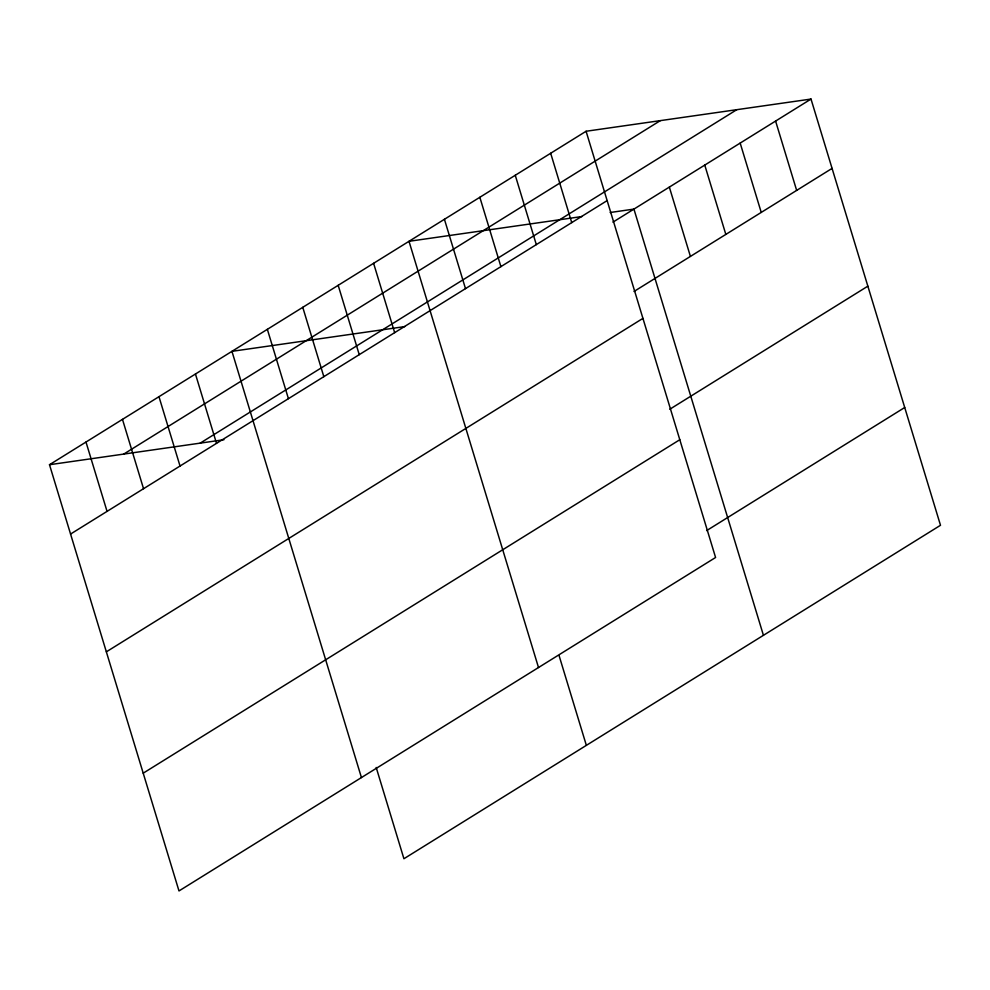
<?xml version="1.0" encoding="UTF-8"?>
<svg xmlns="http://www.w3.org/2000/svg" width="990" height="990" viewBox="0 0 990 990"><rect width="100%" height="100%" fill="white"/><g stroke="black" fill="none" stroke-linecap="round" stroke-linejoin="round"><path stroke-width="1.49" d="M586.08 131.262L715.584 557.494L178.992 890.938L49.5 464.718L586.08 131.262L811.008 99.062L940.5 525.282L403.92 858.738L376.188 767.46M123.725 454.088L660.305 120.644M200.19 443.136L736.783 109.692M70.562 534.056L607.155 200.599M612.946 222.144L811.008 99.062M634.008 291.468L832.07 168.399M106.351 651.828L642.931 318.372M669.797 409.241L867.846 286.172M143.216 773.165L679.796 439.721M706.662 530.591L904.712 407.509M581.971 216.538L409.006 241.3L538.511 667.532M610.174 212.504L633.934 209.1L763.426 635.32M404.898 326.576L231.945 351.339L361.437 777.571M49.5 464.718L223.95 439.733M775.591 121.065L796.653 190.402M740.173 143.08L761.236 212.404M704.756 165.083L725.831 234.42M669.339 187.085L690.414 256.422M550.675 153.277L571.737 222.614M515.258 175.279L536.32 244.617M479.841 197.295L500.903 266.632M444.423 219.297L465.498 288.635M559.065 655.553L586.352 745.359M373.601 263.315L394.664 332.652M338.184 285.318L359.246 354.655M302.767 307.333L323.829 376.658M267.349 329.336L288.424 398.673M195.451 374.022L216.513 443.359M158.969 396.693L180.031 466.03M122.475 419.364L143.538 488.701M85.994 442.047L107.056 511.372"/></g></svg>
